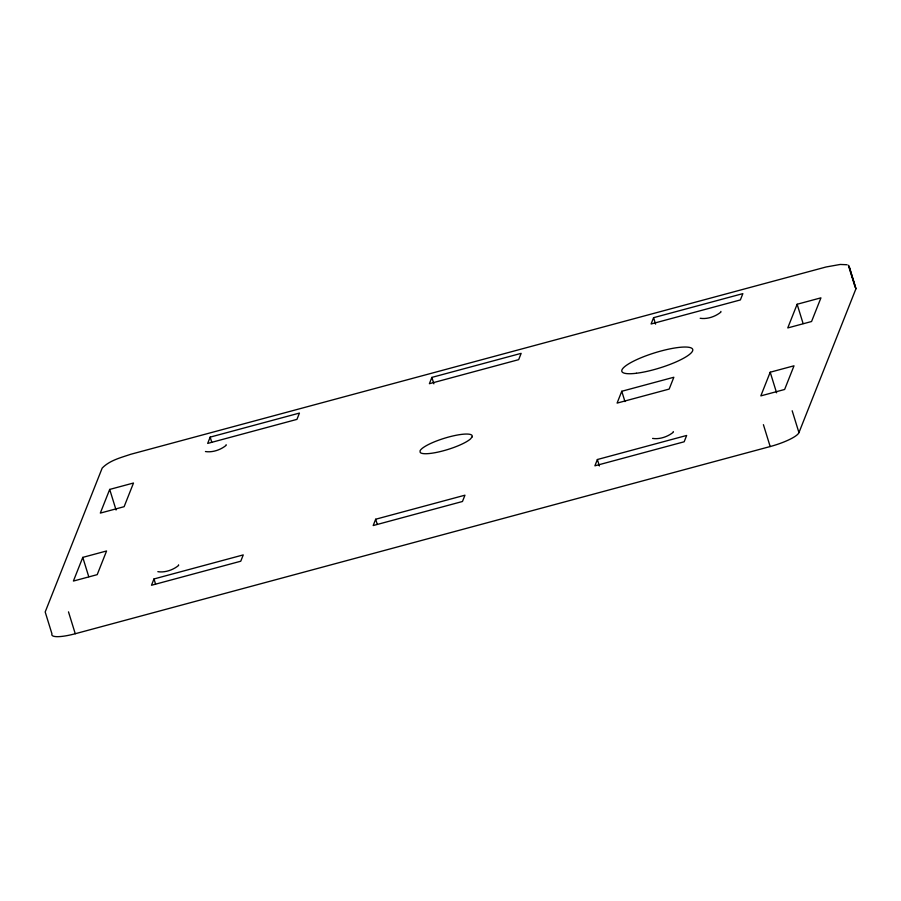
<?xml version="1.0" encoding="UTF-8"?>
<svg xmlns="http://www.w3.org/2000/svg" width="901" height="901" viewBox="0 0 901 901"><rect width="100%" height="100%" fill="white"/><g stroke="black" fill="none" stroke-linecap="round" stroke-linejoin="round"><path stroke-width="1.35" d="M82.779 557.381L73.398 581.055L97.207 574.647L106.577 550.973L82.779 557.381L88.748 576.685M109.697 489.423L100.315 513.097L124.124 506.689L133.506 483.015L109.697 489.423L116.071 510.011M153.981 578.96L151.481 585.267L240.758 561.222L243.259 554.903L153.981 578.96L155.569 584.107M210.17 437.12L207.669 443.427L296.947 419.382L299.447 413.075L210.17 437.12L211.769 442.267M375.683 519.235L373.183 525.553L462.461 501.497L464.961 495.19L375.683 519.235L377.282 524.382M431.883 377.395L429.383 383.713L518.661 359.657L521.161 353.35L431.883 377.395L433.865 383.826M621.769 391.271L617.084 403.107L669.161 389.086L673.847 377.249L621.769 391.271L624.956 401.564M597.386 459.521L594.885 465.828L684.163 441.783L686.663 435.465L597.386 459.521L599.379 465.952M653.585 317.681L651.085 323.988L740.363 299.943L742.863 293.625L653.585 317.681L655.579 324.112M770.209 372.214L760.827 395.888L784.636 389.469L794.018 365.795L770.209 372.214L776.583 392.802M797.137 304.256L787.756 327.93L811.564 321.511L820.946 297.837L797.137 304.256L803.106 323.549M847.064 264.736L840.25 264.455L826.093 266.978L130.701 454.295C120.813 457.663 109.663 460.366 102.185 468.081L45.185 611.97L51.954 633.842A27.345 5.868 -17.2 0 0 75.256 633.73L770.175 446.547A27.345 5.868 -17.2 0 0 798.95 432.626L855.95 288.737L849.046 265.975M700.19 318.278C707.217 319.416 715.495 316.589 720.946 312.039L720.879 311.419M652.583 438.415C659.622 439.553 667.9 436.726 673.351 432.187L673.272 431.568M205.439 451.547C212.467 452.685 220.756 449.858 226.196 445.308L226.128 444.689M157.844 571.684C164.872 572.822 173.15 569.995 178.601 565.456L178.533 564.837M849.181 266.865L855.95 288.737M848.337 265.254L855.105 287.126M792.17 410.755L798.95 432.626M763.406 424.675L770.175 446.547M68.487 611.858L75.256 633.73M472.113 436.872L470.525 438.9A27.345 5.868 -17.2 0 1 443.337 450.793A27.345 5.868 -17.2 0 1 420.215 452.448L420.035 450.894A27.345 5.868 -17.2 0 1 448.811 436.985A27.345 5.868 -17.2 0 1 472.113 436.872M636.376 373.262A37.11 7.974 -17.2 0 0 692.599 350.872A37.11 7.974 -17.2 0 0 642.807 357.033A37.11 7.974 -17.2 0 0 636.376 373.262"/></g></svg>
